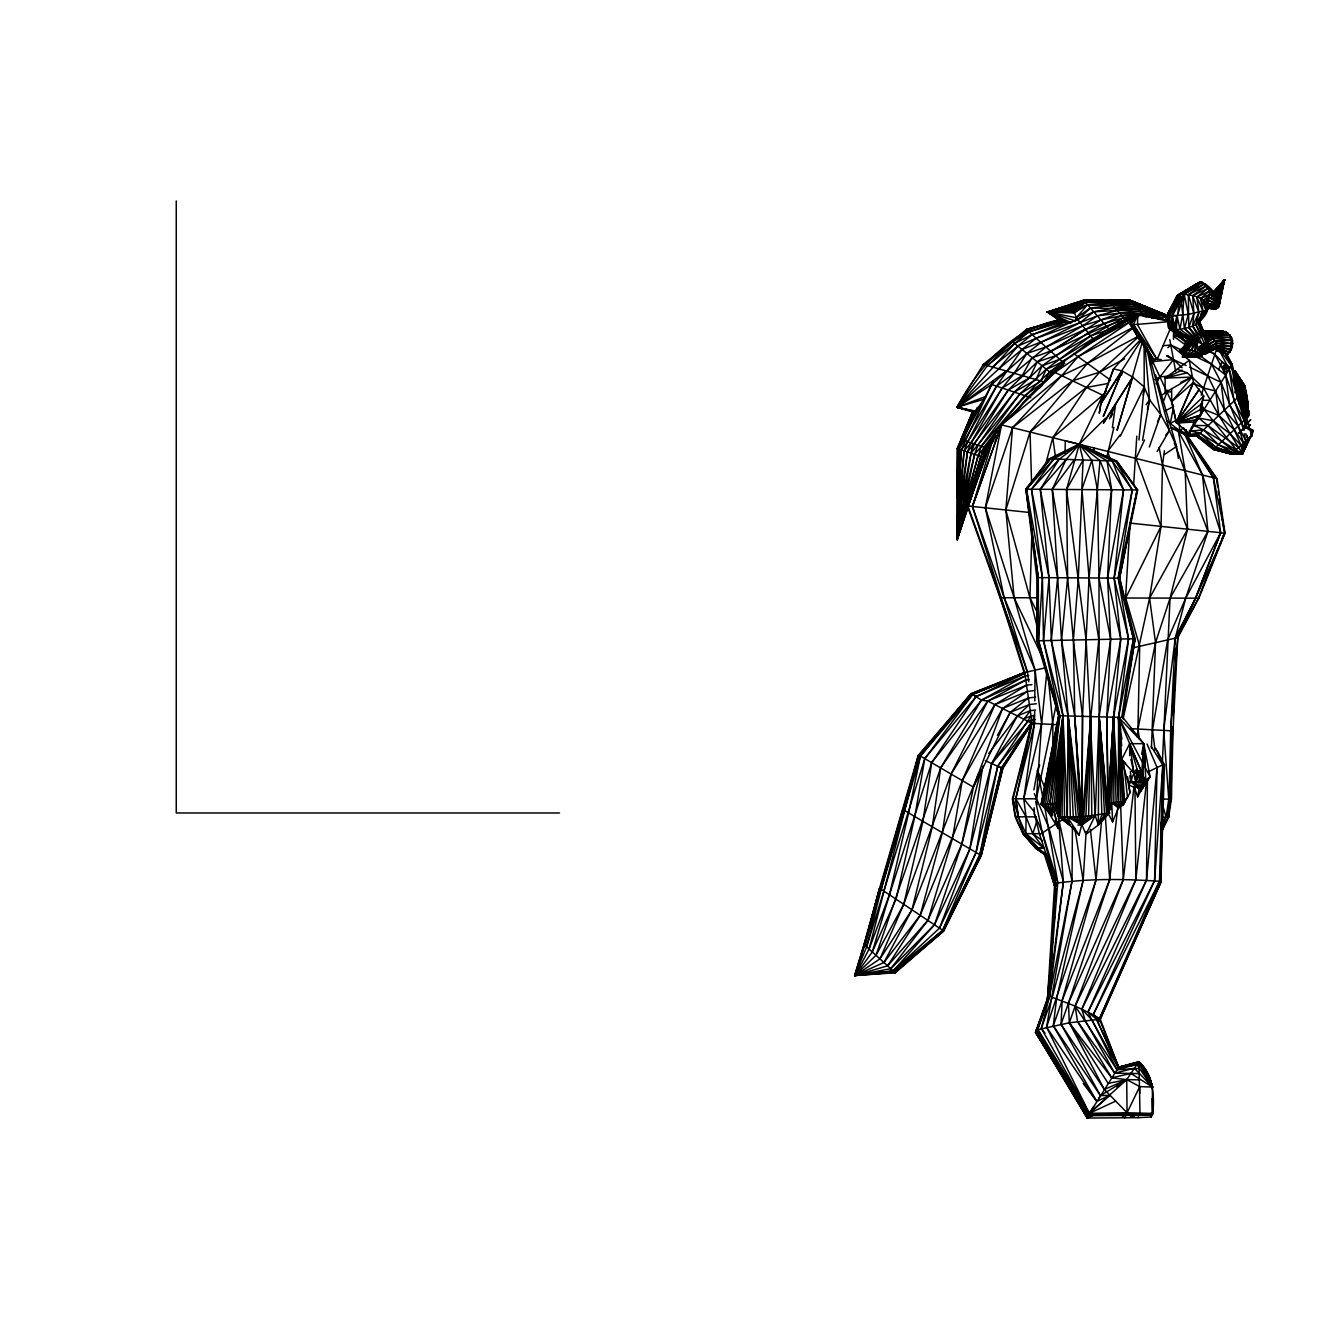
<?xml version="1.0" encoding="UTF-8"?>
<svg xmlns="http://www.w3.org/2000/svg" width="1319" height="1319" viewBox="0 0 1319 1319"><rect width="100%" height="100%" fill="white"/><g stroke="black" fill="none" stroke-linecap="round" stroke-linejoin="round"><path stroke-width="1.5" d="M1052.842 750.61L1052.859 724.461L1048.49 679.615M1105.569 418.107L1079.288 444.239L1050.386 458.864L1026.545 489.217L1038.284 577.607L1038.548 640.77L1058.662 715.706L1041.037 804.425L1052.381 815.719L1041.334 804.409L1058.662 715.706L1036.849 640.803L1036.849 577.607L1025.869 489.201L1049.215 458.814L1079.272 444.256L1100.013 460.578L1097.392 489.695L1099.007 578.002L1099.123 716.811L1108.422 813.955L1112.576 821.902L1118.463 807.937L1118.561 717.338L1128.586 638.874L1118.232 578.118L1132.296 489.926L1115.693 461.122L1079.305 444.256L1065.323 440.777L1065.043 452.978M1173.531 339.395L1173.531 331.333M1239.794 378.273C1247.263 387.44 1247.823 400.251 1247.906 411.643L1244.938 385.939L1234.864 370.721L1234.502 374.794M1234.848 380.68L1234.864 370.721L1244.707 385.808L1247.889 404.257L1247.856 411.643M1247.197 422.014L1246.34 418.337L1244.773 417.694C1248.928 418.024 1250.577 407.406 1246.076 410.555L1243.421 409.022L1243.421 415.139L1246.373 412.88L1244.625 407.307L1243.421 415.139L1244.922 418.947C1251.5 417.332 1249.884 407.159 1243.405 407.159L1244.625 416.408L1247.477 414.215L1247.955 410.638L1246.735 408.527L1243.421 410.473L1247.197 422.36M1094.226 452.071L1094.242 447.965L1093.467 451.774M1052.496 813.131L1049.858 803.766L1059.784 715.739L1043.494 640.671L1042.439 577.64L1026.545 489.217L1053.799 458.979L1079.272 444.256L1106.987 460.826L1111.637 489.778L1107.564 578.052L1110.664 639.253L1099.123 716.811L1098.298 825.034L1085.982 834.366L1078.53 816.873L1068.126 715.97L1061.531 640.292L1052.249 489.382L1066.197 459.408L1079.272 444.256L1102.733 395.222L1106.41 390.968M1161.462 832.289L1168.634 817.186L1170.678 730.775L1175.245 638.116L1185.732 598.15L1207.94 531.359L1202.516 475.005L1185.072 434.759L1167.266 421.239M1168.057 811.284L1168.057 817.302L1170.81 799.265L1170.596 781.128M1072.429 826.073L1072.034 881.059L1046.544 1027.122L1089.329 1113.318L1088.274 1115.676L1138.924 1115.33L1152.311 1114.637L1152.839 1113.45C1154.504 1095.298 1153.268 1074.738 1138.94 1061.597L1118.644 1067.203L1088.802 1114.506L1036.602 1029.974L1048.572 995.927L1063.361 881.768L1058.53 817.681M1170.81 799.265L1171.354 777.155M1049.215 458.814L1116.797 461.155L1137.126 489.959L1119.6 578.134L1135.098 638.726L1121.744 717.421L1133.466 638.759L1119.6 578.134L1137.703 489.959L1116.83 461.172L1079.305 444.256L1059.19 459.16L1040.246 489.3L1049.05 577.673L1051.325 640.506L1062.999 715.838L1062.075 816.873L1079.123 835.092L1083.723 816.675L1090.829 716.58L1098.826 639.501L1089.049 577.936L1081.959 489.58L1078.332 577.87L1073.386 640.028L1074.771 716.151L1080.376 816.873L1081.926 825.034L1077.837 825.034M1053.799 458.979L1031.458 489.25L1049.05 577.673L1043.494 640.671L1062.999 715.838L1052.15 803.601L1058.662 816.873L1069.693 825.034L1067.302 816.873L1068.126 715.97L1051.325 640.506L1057.64 577.738L1040.246 489.3L1066.197 459.408M1147.448 778.375L1146.508 880.169L1087.977 1012.102L1116.962 1069.693L1139.385 1068.406L1152.575 1087.103L1152.048 1088.29M1161.066 866.451L1160.918 882.015L1099.205 1021.549L1160.918 882.015L1164.479 764.74L1157.455 751.236M1161.38 831.91L1161.462 821.753M1046.016 854.267L1038.02 848.101L1025.918 833.641L1026.034 816.824L1023.758 798.786L1034.525 723.488L1034.657 711.188M1034.772 700.933L1035.085 670.167L1014.13 597.738L985.342 507.815L1001.5 424.916L1054.969 372.403L1065.538 360.103M1160.044 872.881L1160.143 866.797M1155.708 748.219L1162.83 764.954L1160.918 882.048L1098.991 1019.818L1100.244 1019.191L1118.644 1067.203L1136.253 1063.295M1171.668 388.495L1171.668 401.734L1176.334 422.608L1200.62 415.089L1200.471 406.664L1203.884 409.203L1197.8 419.36L1193.975 422.031L1176.828 423.036L1200.62 415.089L1203.653 408.939L1197.8 419.36L1176.828 423.036M1112.576 821.902L1111.752 802.776L1113.483 717.19L1120.804 639.039L1114.11 578.101L1123.574 489.86L1112.346 461.007L1079.305 444.256L1066.51 489.481L1067.632 577.804L1073.386 640.028L1082.52 716.365L1081.926 825.034L1067.302 816.873L1062.999 715.838L1049.858 803.766M1050.386 458.864L1025.869 489.201L1038.284 577.607L1036.849 640.803L1135.098 638.726L1122.815 717.454L1143.804 743.669L1142.963 782.118L1140.836 790.955L1137.621 796.841L1134.521 787.69L1128.817 784.739L1121.628 759.579L1129.674 743.669L1143.804 743.669L1150.069 776.71L1140.836 790.955L1139.632 790.328M1147.052 744.031L1157.043 767.51L1154.587 880.68L1093.204 1014.773L1096.435 1019.01L1118.644 1067.219L1138.528 1062.092C1145.865 1067.533 1150.349 1076.996 1151.965 1085.966L1150.91 1080.789L1151.767 1086.411M1171.931 753.116L1172.657 726.967M1137.275 737.024L1137.951 729.028L1155.526 642.65L1170.052 598.117L1187.578 529.199L1185.154 470.652L1178.395 431.544L1183.704 427.966L1187.314 435.864L1217.041 478.665L1224.972 533.173L1177.785 637.522L1173.02 730.907L1171.387 799.149L1168.634 817.186L1161.462 828.926L1161.363 835.026M1109.938 812.933L1081.926 816.873L1058.662 816.873L1056.09 803.304L1062.999 715.838L1060.229 816.873L1069.693 825.034L1064.499 816.873L1062.999 715.838L1054.277 803.436L1058.662 816.873L1058.25 828.447L1047.451 810.641M1098.991 1019.818L1159.483 881.306L1162.83 764.954L1151.256 746.554M1032.019 528.985L1029.925 597.771L1037.377 627.613M1160.044 878.223L1160.423 865.858M957.446 498.038L959.078 449.185L977.28 407.406M1136.797 436.177L1133.631 484.683M1231.254 342.792L1231.451 337.466L1225.73 331.696L1201.527 331.267M1059.767 812.982L1058.662 816.873L1057.492 803.189L1062.999 715.838L1059.058 816.873L1069.693 825.034M1085.999 834.35L1095.215 815.406L1099.123 716.811L1107.976 814.004L1098.298 825.034L1095.215 815.406L1086.114 639.764L1066.51 489.481L1083.113 460.001L1079.288 444.256L1091.868 460.298L1097.392 489.695L1089.049 577.936L1086.114 639.764L1082.52 716.365L1081.926 816.873L1074.771 716.151L1061.531 640.292L1067.632 577.804L1052.249 489.382L1074.358 459.688M1162.451 760.717L1170.052 598.117L1207.94 531.359L1174.273 443.003M1234.485 380.433L1234.864 370.721L1244.724 386.385L1248.054 404.257L1246.488 395.09L1237.618 399.36L1239.646 404.966L1239.019 398.8L1235.788 390.886L1234.864 370.721L1244.114 387.11L1247.642 411.66M1058.662 816.873L1062.999 715.838L1058.366 803.123L1058.662 816.873L1058.662 812.949M1083.113 460.001L1081.794 489.58L1091.868 460.298M1058.86 799.05L1059.371 788.894M1060.575 764.542L1060.888 758.458M1061.482 746.274L1062.999 715.838M1173.283 714.799L1174.009 700.57M1174.52 690.464L1175.361 674.174M1175.872 664.084L1176.696 647.794M1082.602 812.784L1082.388 816.824L1090.829 716.58L1091.786 815.785L1081.926 825.034L1070.319 816.873L1068.126 715.97L1080.376 816.873M1108.521 803.024L1113.483 717.19L1128.586 638.874L1114.11 578.101L1132.296 489.926L1112.346 461.007M1125.189 604.069L1130.07 523.099L1224.972 533.173L1213.398 477.742L1187.314 435.864L1179.565 430.175L1171.107 427.488M1086.131 831.547L1083.163 880.482L1056.651 998.335L1053.287 1025.72L1096.814 1101.414L1110.021 1095.281L1100.458 1095.627L1098.628 1098.546M1151.421 748.153L1155.526 642.65L1149.574 598.068L1161.017 526.38L1162.484 464.997L1164.413 450.785M1151.784 1115.825L1151.256 1116.995L1137.885 1117.688L1087.219 1118.034L1035.547 1032.332L1047.517 998.285L1054.524 885.676L1048.918 864.176M1035.646 801.474L1042.323 832.503L1055.596 883.301L1049.248 996.834L1036.454 1032.612L1087.219 1118.034L1092.824 1115.528M1108.257 802.133L1108.422 813.955L1098.298 825.034L1101.843 814.68L1099.123 716.811L1106.674 814.153L1098.298 825.034L1104.91 813.823L1106.674 814.153M1108.768 794.054L1113.483 717.19L1118.463 802.282M1108.009 803.057L1113.483 717.19L1116.171 802.463L1118.463 807.937L1123.161 805.134L1130.02 792.686L1127.597 776.809M1132.345 647.959L1177.785 637.605L1198.872 598.183L1224.972 533.173M958.072 498.252L961.271 449.911L993.273 381.043M1193.481 340.665L1171.997 329.865C1180.192 329.75 1188.419 328.101 1195.921 324.754C1201.263 320.27 1210.314 312.323 1206.918 304.887C1211.221 297.336 1210.644 283.387 1199.713 282.068L1180.39 293.774L1171.997 315.818L1171.997 329.865L1189.919 340.269L1195.327 340.351M1234.172 380.795L1234.864 370.721C1240.932 383.911 1246.603 396.838 1247.345 411.693M1164.479 764.74L1162.83 764.954L1154.587 880.68L1087.977 1012.102L1096.435 1019.01L1118.298 1067.665L1139.237 1064.499L1152.575 1087.103L1139.731 1086.609L1126.723 1079.618L1111.719 1077.837L1069.313 1022.786L1068.439 1003.132L1109.691 879.773L1117.556 809.141M1199.713 282.068L1184.165 294.005L1182.599 315.142L1179.961 329.272L1197.388 341.555L1191.321 350.195L1186.061 354.399M1047.467 998.434L1048.193 999.192L1054.475 906.747M1054.936 900.646L1055.876 888.429M1050.567 969.498L1048.556 995.944L1075.084 1006.051M1051.045 963.398L1051.968 951.18M1052.595 943.052L1053.205 934.907M1054.293 920.662L1054.606 916.59M1177.785 637.522L1170.678 730.775L1171.387 799.149L1162.847 799.133M958.204 527.419L957.248 539.57L969.185 504.056M1175.954 653.927L1176.433 647.761M1115.693 461.122L1137.126 489.959L1118.232 578.118L1133.466 638.759L1118.561 717.338L1143.804 743.669L1140.473 790.625M1049.363 984.023L1047.517 998.285L1049.314 976.011M1049.809 969.943L1050.633 959.82M1051.457 949.696L1051.935 943.613M1044.632 806.189L1057.756 882.526L1048.572 995.927L1049.297 989.877M1245.581 409.912L1245.763 407.785L1243.421 410.473L1247.56 417.381L1246.076 417.167L1246.735 415.188L1244.955 414.727M1189.919 340.269L1182.599 349.288L1182.599 357.169L1197.339 352.058L1197.322 339.692L1188.782 327.392L1188.353 294.665L1204.527 283.733C1213.76 288.07 1231.682 314.928 1206.605 307.805M1213.562 448.839L1196.646 436.012L1213.051 449.4L1230.759 453.983L1242.465 453.884L1243.52 443.069L1238.211 426.004L1221.081 382.395L1211.584 364.192L1199.977 355.635M1250.61 436.573L1242.482 453.884L1243.52 443.069L1234.271 429.747L1207.709 375.717L1170.794 344.968L1169.805 339.593M1101.678 819.907L1096.023 880.037L1062.141 1000.478L1053.287 1025.72L1100.458 1095.627L1126.723 1079.618L1138.94 1061.614L1141.924 1064.829L1152.575 1087.103L1130.845 1073.419L1114.72 1073.155L1077.524 1021.45L1075.166 1006.084L1123.277 879.707L1133.961 786.965M1188.37 357.136L1182.599 357.169L1188.122 349.584L1191.964 340.566L1182.599 349.288L1191.321 350.195L1193.415 343.55L1197.388 341.555L1175.707 329.75L1180.39 293.774C1190.134 295.093 1206.275 296.017 1208.039 308.184L1205.83 301.985L1203.67 300.303L1209.655 294.434L1218.888 299.875L1224.527 279.826L1212.112 293.527M1162.83 764.954L1157.043 767.51L1146.508 880.169L1081.827 1009.134L1085.108 1020.329L1114.72 1073.155L1134.34 1068.209L1152.575 1087.103L1149.162 1076.403L1151.569 1086.312M1138.956 439.952L1144.232 386.962L1144.101 343.863M1046.692 673.448L1041.614 723.867L1036.388 798.819L1036.998 804.837M959.078 498.598L964.123 450.884L967.717 441.799L996.537 386.154L1021.978 349.469L1036.206 338.258L1093.731 311.812L1114.984 307.756L1135.774 306.684L1168.766 316.412M1152.146 1098.414L1152.311 1114.637L1138.924 1115.33L1139.979 1112.956L1138.94 1061.597L1143.573 1068.621M1048.424 997.164L1049.363 989.003M1049.825 984.914L1050.534 978.797M1143.293 394.975L1144.232 386.962L1132.708 377.152L1122.238 370.985L1113.566 368.858L1100.903 403.383L1099.304 413.061L1100.903 403.383L1142.007 339.016M1047.5 998.302L1050.452 974.032M1050.039 983.809L1050.518 979.77M1217.041 478.665L1213.365 477.709L1220.685 532.711L1195.558 598.183L1175.245 638.116L1163.688 730.413L1168.749 799.149L1166.078 817.17L1160.951 828.348M1211.749 293.989L1224.527 279.826L1219.185 305.48L1207.149 303.172L1205.78 305.926M1112.379 427.719L1115.594 403.993L1109.444 418.914M1142.32 787.756L1150.069 776.71L1118.561 717.338L1123.821 801.903L1118.463 807.937L1111.752 802.776L1108.422 813.955L1109.922 802.908L1113.483 717.19L1113.896 802.628L1118.463 807.937L1127.498 797.253L1123.788 764.064M1225.648 355.438L1229.885 352.288L1230.446 348.331M1241.822 408.742C1245.169 395.123 1234.864 384.076 1234.864 370.721C1237.799 384.423 1246.34 395.568 1246.521 409.929M960.38 499.027L967.454 451.988L970.965 442.887L1002.176 388.05L1014.163 373.293L1026.841 353.426L1040.922 342.478L1080.146 322.611L1097.326 315.884L1117.325 310.41L1137.835 308.959L1165.122 314.697L1168.716 316.511M1198.691 357.037L1186.243 357.169L1179.747 351.035L1187.1 343.55L1170.415 329.272L1172.492 315.62L1184.231 293.774L1201.856 282.068L1210.858 291.664M982.82 766.108L969.877 848.859L939.507 928.131L893.276 970.899L855.322 975.384L864.539 944.981L895.304 972.762L943.728 930.983L981.221 855.487L1002.786 768.515L1032.068 723.356L1024.731 672.509L972.416 506.463L993.471 437.71M1121.612 375.008L1122.238 370.985L1100.788 403.729L1113.566 368.858L1139.913 340.187M993.949 440.711L987.37 448.411L957.215 539.586L972.697 443.464M1106.723 457.347L1113.928 427.455M1056.305 704.231L1036.388 798.819L1013.041 798.77C1013.75 821.424 1026.149 843.369 1045.885 854.761M1142.584 440.249L1149.541 399.723L1144.941 345.66M1036.421 703.736L1029.43 704.511L1017.345 715.92L991.657 763.553L976.027 852.503L942.673 930.258L894.793 972.284L854.679 975.565L863.896 945.162L854.679 975.565L895.304 972.762M1213.051 449.4L1231.072 453.687L1241.904 454L1249.736 437.15L1251.813 435.962L1252.885 430.423L1249.357 428.774C1244.147 428.081 1254.006 420.382 1248.005 428.18M1110.549 809.553L1111.752 802.776M1033.931 789.834L1037.476 770.395L1039.735 765.086M1035.118 719.564L1031.623 719.96L1031.095 722.861L1001.5 767.938L979.902 854.778L943.167 930.604L894.793 972.284L943.728 930.983L880.086 888.528L918.931 755.21L971.542 693.613L1024.731 672.509L1045.555 667.793M1196.91 357.053L1182.599 357.169L1185.138 349.288L1191.964 340.566M1048.572 997.197L1049.314 993.207M1234.815 392.65L1240.058 378.52M1137.621 796.841L1139.583 786.454L1134.521 787.69M961.897 499.538L970.998 453.192L974.428 444.058L1008.211 390.078L1037.245 361.884L1051.029 351.497L1100.903 319.956L1119.666 313.081L1139.896 311.235L1165.122 314.697L1166.276 320.764M1173.3 408.28L1170.299 423.432L1175.74 420.53M1195.294 357.07L1182.599 357.169L1194.486 351.035L1195.822 344.391M979.737 855.108L997.725 766.24L1031.062 715.92L1034.558 715.525M1034.525 690.579L1027.534 691.354L1002.555 708.484L973.455 787.146L961.831 844.127L934.479 924.767L893.276 970.899L855.322 975.384L881.224 889.105L866.632 946.844L854.679 975.565L855.8 975.351M1184.742 355.454L1182.599 357.169L1199.647 353.162L1200.57 348.661L1199.499 346.501L1197.339 352.058L1201.972 355.289L1198.79 357.037M1137.934 772.011L1135.89 781.887L1140.836 790.955L1146.195 782.233M1141.611 754.237L1143.804 743.669L1145.354 766.355M1056.519 724.659L1032.068 723.356L987.733 701.048L981.418 700.142L971.542 693.613L920.431 756.067L908.626 812.9L889.468 894.727L872.288 951.922L855.454 975.368M1041.334 804.409L1059.784 715.739L1038.548 640.77L1042.439 577.64L1031.458 489.25L1059.19 459.16M1147.481 409.632L1149.541 399.723L1144.232 386.962L1120.392 436.094M1180.39 293.774L1184.429 328.464L1197.388 341.555L1189.309 339.923L1195.162 344.259L1197.668 348.265L1207.083 341.407L1203.587 334.828L1199.251 321.028L1207.775 309.108L1205.83 301.985L1208.583 300.617L1219.481 303.7L1224.527 279.826L1212.573 293.527M1018.334 816.807L1015.795 798.77L1032.068 723.356L1013.041 798.77L1023.528 833.624L1038.02 848.101L1043.642 848.101L1032.81 833.657L1026.034 816.824L1015.811 798.704L1018.334 816.791L1025.918 833.641L1043.642 848.101L1035.497 848.216L1022.967 833.74L1015.102 816.923L1012.464 798.902L1031.507 723.488L1026.924 730.149M1026.314 747.329L1031.507 723.488L1002.209 768.631L980.413 856.015M1136.78 317.863L1137.572 314.285L1169.541 320.468M1207.132 305.398L1218.492 306.997L1224.527 279.826L1213.117 293.181M1238.59 452.994L1241.954 454.016L1250.082 436.836L1241.987 453.934L1234.023 453.077L1241.904 454L1243.932 448.476L1241.954 453.983L1246.521 443.266M1123.26 718.13L1149.574 598.068L1187.578 529.199L1162.484 464.997L1159.088 447.273M1253.05 430.555L1251.055 436.737L1249.884 437.133L1251.797 435.897L1252.836 430.39L1250.857 434.907M983.776 841.802L980.545 855.734L943.992 929.334M983.809 841.72L980.578 855.668L967.454 881.554M981.056 855.833L1001.5 767.938L1032.068 723.356M963.529 500.082L974.56 454.379L977.907 445.228L1014.262 392.106L1042.109 365.825L1088.126 332.701L1104.234 323.765L1121.842 315.554L1141.809 313.345L1165.122 314.697L1149.063 317.302M943.167 930.604L981.188 855.569L1002.786 768.515L985.342 760.75M1015.795 798.77L1034.525 723.488L1033.42 715.525M1208.418 307.047L1217.453 308.168L1218.41 304.392M1219.35 300.617L1224.527 279.826L1213.579 292.95M1031.969 722.499L997.725 766.24L976.027 852.503L939.507 928.131M1132.114 650.679L1135.098 638.726M1191.782 357.086L1186.243 357.169L1186.243 349.288L1192.92 340.269L1185.649 341.555L1173.036 329.75L1184.231 293.774L1180.934 294.005L1177.059 295.703L1167.876 313.493L1168.486 327.392L1185.649 341.555L1186.523 344.259L1186.276 341.209M1035.547 710.067L1030.304 710.644L991.657 763.553L969.877 848.859L934.479 924.767L890.836 968.69L855.371 975.384L883.961 962.458L920.233 915.238L978.665 773.478M906.549 800.913L918.288 755.375L970.899 693.794L1024.154 672.641L993.471 576.436M1171.288 428.114L1187.314 435.864L1197.207 435.897L1213.628 449.284L1231.319 453.868L1250.643 436.721L1242.514 453.884L1245.845 441.008L1244.147 433.72M1231.286 453.851L1242.514 453.884L1245.845 441.008L1238.211 426.004L1224.444 410.127L1221.081 382.395L1232.193 364.572L1226.736 354.151M981.221 769.834L961.831 844.127L927.9 920.365L890.836 968.69M865.116 945.327L880.086 888.528L864.456 945.294M871.084 922.294L864.967 943.695L879.443 888.709L918.288 755.375M1031.87 684.643L1026.627 685.221L994.889 704.643L962.276 780.584L912.006 909.747L879.987 958.864L855.322 975.384L869.089 949.037L918.931 755.21L973.455 787.146L1010.222 712.342L1028.474 697.932L1035.464 697.157M1184.33 346.584L1185.649 341.555L1176.548 329.865L1176.548 315.818L1169.574 315.142L1167.876 313.493L1178.494 294.665L1196.861 283.733L1201.856 282.068L1182.5 293.115L1196.861 283.733L1177.059 295.703L1169.195 312.422L1169.293 322.215M864.934 943.662L879.427 888.693L863.797 945.476L880.07 888.511M1045.324 465.327L1052.809 437.644L1086.477 387.44L1099.584 372.189L1138.808 336.576M1142.452 341.588L1117.209 430.159M1121.183 374.81L1122.238 370.985L1103.343 416.293L1122.238 370.985M882.741 881.356L902.707 810.014L903.993 810.789M981.221 855.487L903.35 809.833L881.174 889.237L920.53 755.952M965.145 500.626L981.138 446.317L1019.884 394.002L1046.264 369.205L1090.665 335.916L1123.706 317.681L1143.458 315.159L1165.122 314.697L1161.973 315.192M1245.581 414.248L1247.477 414.215L1247.18 416.309L1248.499 416.144L1243.421 410.473L1247.955 410.638L1249.093 411.643L1248.664 413.21M1246.373 411.281L1247.477 409.5L1248.582 411.132L1246.735 408.527L1246.076 410.555L1243.421 410.473L1247.955 413.078L1248.038 415.205L1249.093 414.71L1248.912 412.699M1231.451 337.466L1212.788 338.258L1200.57 348.661L1201.246 354.283L1182.599 357.169L1200.702 356.74L1199.565 355.916L1215.195 348.958L1229.885 352.288L1232.358 346.798L1231.204 344.556L1232.375 340.434L1231.451 337.466L1210.067 335.966L1203.274 332.982M1246.076 413.605L1249.291 413.16L1247.955 410.638L1246.471 412.072L1243.421 412.072M1251.797 435.897L1250.297 430.571L1244.13 426.268M872.172 918.486L873.854 912.633M876.047 904.916L877.712 899.08M878.817 895.222L880.482 889.418L879.443 888.709M1222.301 287.575L1224.527 279.826L1213.233 293.708M1117.078 430.01L1132.708 377.152L1103.409 423.086M889.303 859.939L891.083 853.97M1222.136 287.641L1224.527 279.826L1212.903 294.5L1215.458 295.407L1224.527 279.826L1219.383 301.787L1209.424 297.632L1203.637 300.287L1206.077 310.163L1199.317 322.116L1207.083 341.407L1212.788 338.258L1232.375 340.434L1232.358 346.798L1216.761 345.463L1201.147 352.849L1201.79 356.13L1182.599 357.169L1188.452 357.103M1201.015 404.9L1203.719 396.096L1193.464 382.378L1189.26 360.334L1165.106 378.091L1165.106 392.6L1191.947 377.102L1187.166 372.815L1177.175 369.205M1216.893 351.002L1227.923 354.234L1228.962 350.936M966.662 501.138L983.925 447.24C1009.958 413.457 1036.025 378.042 1072.858 355.339M855.322 975.384L875.997 955.269L903.762 904.257L951.081 774.022L987.733 701.048L1025.852 679.961L1029.348 679.565M866.632 946.844L924.784 758.606L972.697 694.371L1024.731 672.509L972.828 694.305L920.431 756.067M1242.284 409.5L1243.85 404.62L1243.504 396.838L1241.855 389.187L1237.766 386.632M1037.031 820.583L1032.81 833.657L1042.702 840.895M1189.689 367.21L1221.081 382.395L1190.381 431.082L1187.891 434.231L1185.072 434.759L1213.398 477.742L1001.5 424.916L972.433 506.512L1001.5 424.916L1061.746 375.618L1078.052 356.658L1133.07 319.956L1084.68 345.743M1216.777 348.595L1201.18 395.156M1248.598 428.428L1249.621 424.652L1245.449 422.657M1248.417 428.362L1249.621 424.702M1218.641 369.6L1222.07 361.818L1230.347 367.556M967.965 501.583L986.035 447.949L996.307 435.567M1222.07 287.163L1224.527 279.826L1218.723 287.674M1201.197 405.461L1202.615 403.053L1176.334 422.608L1193.464 382.378L1171.767 401.619L1176.334 422.608L1200.422 409.533L1203.719 396.096L1176.334 422.608L1189.441 433.918L1193.975 422.031L1197.603 417.117M1232.028 452.829L1230.759 453.983L1213.595 448.872L1231.072 453.687L1242.465 453.884L1247.84 439.227L1250.643 436.721M969.58 502.127L984.749 457.792L957.215 448.559L972.927 410.868L957.693 448.724L957.215 497.972L969.795 502.193L987.849 448.559L990.47 445.492M968.954 501.912L987.849 448.559L960.974 439.524L973.059 411.627L956.967 407.307L983.331 364.39L1026.429 329.503L1059.223 319.759M1175.526 300.617L1177.059 295.703L1184.281 292.389M1231.468 343.055L1232.375 340.434L1214.898 340.731L1200.57 348.661L1201.246 354.283M1152.839 1113.45L1127.053 1112.758L1104.349 1089.461L1069.313 1022.786L1075.166 1006.084L1135.824 879.839L1146.409 782.414L1130.169 781.689M1149.327 447.026L1160.736 414.578L1146.574 347.491M1204.61 344.078L1195.921 324.754L1198.905 312.422L1196.861 297.039L1209.21 291.235L1218.014 298.094L1224.527 279.826L1213.925 294.665L1208.715 289.257M875.997 955.269L940.661 767.889L981.418 700.142L1025.259 675.922L1028.754 675.526M1243.998 448.328L1241.954 454.016L1250.082 436.836M989.514 445.08L967.371 506.117L1012.415 632.114M1028.771 681.841L1027.386 671.915L967.932 506.001L990.767 443.052M1221.872 287.097L1224.527 279.826L1221.147 284.937M1202.186 282.497L1184.165 294.005L1188.337 314.417L1184.429 328.464L1197.322 339.692L1202.582 336.164L1204.049 333.592L1199.251 321.028L1206.934 309.784M1204.049 333.592L1206.951 334.02L1207.083 341.407L1207.528 340.187L1199.251 321.028M869.089 949.037L889.468 894.727L931.676 762.629L976.076 696.597L1024.879 673.382L972.697 694.371L976.076 696.597L1025.259 675.922M1034.343 793.593L1049.001 828.085L1063.361 881.768L1049.611 996.043L1035.547 1032.315L1062.174 1075.447L1035.547 1032.332L1049.248 996.834L1048.523 996.076L1049.611 996.043L1072.034 881.059L1059.289 821.721L1064.252 818.769M1175.245 638.116L1195.558 598.183L1220.685 532.711L1202.516 475.005L1178.395 431.544M1161.182 359.576L1153.268 358.916L1133.549 324.721L1137.572 314.285L1168.288 321.292M866.649 974.147L854.679 975.565L857.68 967.948M1162.616 403.4L1167.035 392.172L1147.728 350.969M1241.575 453.901L1249.736 437.15M1223.735 366.204L1224.213 370.392A3.182 1.5 72 0 0 1226.901 370.375A3.182 1.5 72 0 0 1224.411 365.792C1220.273 365.396 1225.582 371.447 1223.702 366.336M1193.464 382.378L1176.334 422.608L1199.449 389.138L1176.548 422.162M1241.987 453.934L1250.28 436.737L1242.531 453.851L1249.373 437.859M1147.035 317.055L1137.572 314.285L1130.169 324.26L1133.549 324.721L1157.076 359.576L1170.547 328.217M1222.086 285.498L1224.527 279.826L1221.559 284.953M1135.989 317.961L1137.572 314.285L1137.605 317.78M879.987 958.864L903.762 904.257L922.921 821.275L931.676 762.629L981.418 700.142L1025.852 679.961M1157.488 421.915L1160.736 414.578L1149.541 399.723L1146.178 404.752M1140.622 790.724L1144.744 782.183L1143.441 778.325M1179.747 631.999L1177.224 637.638L1198.295 598.315L1224.395 533.305L1221.856 538.91M1043.444 1039.619L1087.219 1118.034L1087.746 1116.863L1085.603 1113.417L1087.746 1116.863M1137.885 1117.688L1138.412 1116.501M1246.488 428.131L1237.502 397.728L1239.629 395.733L1197.965 435.188L1187.314 435.864L1188.106 434.643L1197.965 435.188L1215.854 447.207L1232.638 452.714L1242.564 453.818L1241.031 445.294L1234.271 429.747L1218.855 415.419L1203.555 388.083L1190.661 375.849M872.288 951.922L896.079 899.129L914.825 816.527L924.784 758.606L976.076 696.597M1137.918 773.412L1141.545 772.176L1129.674 743.669L1133.994 773.28L1128.817 784.739L1130.68 781.705L1129.839 775.687M1074.771 716.151L1081.926 825.034L1085.834 816.445L1090.829 716.58L1088.587 816.148L1081.926 825.034L1073.32 816.873L1068.126 715.97L1076.123 816.873L1081.926 825.034L1095.215 815.406M1144.513 439.985L1136.055 458.402L1161.017 526.38L1125.701 598.002L1139.715 646.261L1137.951 729.028L1139.451 739.036M1200.801 346.27L1202.796 345.298L1192.706 326.123L1193.893 313.493L1192.689 295.703L1208.171 288.251L1216.843 296.577L1224.527 279.826L1221.79 285.267M1123.161 805.134L1124.695 801.837L1118.561 717.338L1145.947 782.216L1140.836 790.955L1133.68 781.821M1196.597 341.209L1195.162 344.259L1189.309 339.923M1161.693 830.723L1167.266 818.984M1250.494 419.871L1247.164 423.481L1250.775 419.541M1248.796 412.567L1243.405 411.858M1186.276 429.763L1187.314 435.864L1190.381 431.082L1200.142 433.143L1218.459 444.734L1242.564 453.818L1218.855 415.419L1215.673 390.985L1203.555 388.083L1192.689 382.955M1126.41 1114.506L1124.678 1118.067L1121.859 1115.132M1100.244 1019.191L1069.313 1022.786L1036.602 1029.958L1089.329 1113.318L1127.053 1112.758L1139.731 1086.609L1139.781 1093.451M1243.421 410.473L1248.12 411.858L1248.582 413.902L1249.077 412.896M1247.246 423.514L1245.499 426.911L1238.706 433.193L1245.581 426.96L1243.784 426.268M979.902 854.778L942.673 930.258L893.276 970.899M942.491 930.785L894.661 972.927M1158.033 884.95L1160.918 882.048L1159.483 881.306L1093.204 1014.773L1099.403 1018.911L1118.644 1067.219L1115 1059.849M964.799 886.797L966.646 883.153M987.403 448.394L982.886 457.182L957.215 539.586L957.248 448.559L974.708 411.479L956.967 407.307C978.368 367.226 1012.003 328.744 1058.728 320.171L1067.961 323.089L1071.407 322.759L1047.451 311.993L1083.493 300.105L1129.839 300.105L1165.056 314.664L1161.198 315.307M855.833 975.351L854.679 975.565L858.323 968.542M883.961 962.458L912.006 909.747L932.319 826.782L940.661 767.889L987.733 701.048L1026.627 685.221M1191.321 350.195L1194.486 351.035L1197.124 346.122M1220.685 532.711L1185.732 598.15L1167.645 639.863L1152.526 729.803L1154.982 750.198M1010.882 416.705L1028.408 396.854L1044.005 381.9L1049.446 371.81L1063.114 364.703M1036.602 1029.974L1088.274 1115.676L1089.148 1114.027L1036.602 1029.958L1037.509 1030.238M1192.92 340.269L1190.975 340.566L1186.243 349.288L1180.159 350.195L1186.243 357.169L1189.936 357.053M1110.763 417.398L1112.675 413.902M1130.795 380.663L1132.708 377.152L1103.723 422.838M1207.083 341.407L1210.067 335.966L1229.951 334.911L1230.446 338.769M997.477 735.31L1010.222 712.342L1029.43 704.511M1244.773 417.694L1245.763 415.947L1244.213 415.04M1155.939 383.78L1159.896 376.904L1173.498 359.576L1170.794 344.968L1163.193 345.726M1157.142 451.444L1169.458 430.522L1148.305 351.464M1138.182 1062.867L1138.907 1061.647L1141.034 1065.538L1138.94 1061.597M1203.67 300.303L1207.775 309.108L1198.18 323.386L1206.077 342.759M1001.467 767.988L997.725 766.24M1247.988 428.098L1250.033 424.833M1069.89 1083.262L1087.219 1118.034L1089.346 1114.654M1093.599 1106.559L1089.329 1113.318L1037.921 1029.315M1090.137 1115.528L1087.219 1118.034L1089.329 1114.687M1231.319 453.868L1214.205 448.757L1197.965 435.188L1188.106 434.643L1190.381 431.082L1203.587 429.895L1242.514 453.884M1148.239 353.591L1131.026 324.54L1137.572 314.285L1137.572 324.787L1157.076 359.576M856.921 972.433L854.679 975.565L887.654 965.805L920.233 915.238L942.393 832.701L951.081 774.022L994.889 704.643L1027.534 691.354M1236.183 449.581L1204.066 409.451L1201.263 404.043M1137.572 314.285L1130.169 324.26L1140.836 341.72M1184.231 293.774L1169.574 315.142L1168.848 328.464L1176.713 333.575M1013.338 749.917L1015.646 746.554M1018.993 741.674L1023.577 735.013M1038.366 387.341L1054.969 372.403L1058.465 367.44M975.631 411.132L986.068 396.343L956.967 407.307L973.142 412.072L975.631 411.132L956.967 407.307L987.469 365.594L1012.58 341.835L1027.072 330.113L1061.762 320.253M1188.122 349.584L1194.091 341.407M1049.314 376.36L1051.457 373.425L1063.147 365.017M1201.23 412.204L1203.653 408.939L1200.768 411.775M1150.366 364.819L1156.681 358.01M1144.579 778.391L1145.947 782.216L1150.069 776.71M1120.144 434.907L1107.68 451.329L1110.103 459.078M988.739 753.512L1017.345 715.92L1030.304 710.644M1247.032 422.047L1246.307 418.205L1213.628 449.284M1200.653 314.301L1203.01 311.3L1206.077 310.163L1200.62 298.622L1209.21 291.235L1218.888 299.875M1204.775 354.267L1215.195 348.958L1216.761 345.463L1214.898 340.731L1210.067 335.966L1205.55 339.164M1165.65 435.286L1169.458 430.522L1160.736 414.578M931.214 742.218L933.77 739.102M935.138 737.42L970.899 693.794L972.004 694.552L968.08 699.169M1171.668 401.734L1191.947 377.102L1165.106 378.091L1182.137 370.128M1012.992 415.436L1028.408 396.854L1042.01 384.868M1205.83 301.985L1209.424 297.632L1219.383 301.787L1209.655 294.434L1200.62 298.622L1203.01 311.3L1205.005 311.3M1201.757 315.719L1204.263 312.702M970.932 410.423L956.967 407.307L998.796 368.875L1017.806 346.073L1032.15 334.647L1065.587 321.852L1047.451 311.993L1083.971 300.65L1071.984 307.146L1047.451 311.993L1058.728 320.171M961.551 706.885L965.475 702.252M1187.347 340.351L1190.975 340.566L1183.539 349.288L1186.243 357.169L1188.386 357.02M1151.355 316.593L1165.023 314.713L1132.18 302.727L1087.532 304.738L1076.304 317.747L1075.529 320.946L1047.451 311.993L1083.971 300.65L1071.572 305.942L1047.451 311.993L1062.57 321.852L1029.034 331.86L1012.58 341.835L984.37 364.703M970.998 453.192L1019.884 394.002L1040.938 381.026L1046.264 369.205C1078.629 357.597 1100.706 324.425 1135.758 318.868M991.657 763.553L1028.16 721.361L1031.623 719.96M1160.802 823.27L1166.078 817.17L1162.451 804.541M984.073 399.162L956.967 407.307L1014.591 343.468L1029.034 331.86L1061.976 320.847L1047.451 311.993L1072.446 308.564L1085.323 302.232L1130.944 301.309L1165.073 314.664L1151.471 316.016M1137.077 316.956L1123.706 317.681L1085.405 329.272L1045.967 346.996L1026.841 353.426L991.69 384.521L957.693 448.724L957.215 539.586L974.56 454.379L1024.698 395.618L1044.005 381.9L1051.457 373.425L1056.255 370.54M998.747 430.456L977.874 455.5L957.215 539.586L959.078 449.185L996.537 386.154L1014.163 373.293L1045.967 346.996L1082.685 325.826L1097.326 315.884L1119.666 313.081L1141.809 313.345M995.515 437.281L986.035 447.949L980.709 456.456L957.215 539.586L961.271 449.911L967.717 441.799L1002.176 388.05L1022.241 375.635L1032.052 357.663C1067.862 346.699 1099.568 323.65 1136.879 317.648M887.654 965.805L927.9 920.365L952.466 838.62L962.276 780.584L1002.555 708.484L1028.474 697.932M1188.155 342.742L1189.342 341.407L1180.159 350.195M1039.834 387.819L1042.422 385.016M1081.316 303.386L1083.938 300.65L1130.136 300.419L1165.122 314.697L1144.711 316.544M1187.051 356.921L1181.461 349.584L1189.342 341.407M1156.977 887.308L1159.863 884.373L1159.879 883.038L1159.863 884.406L1158.445 883.664M1206.11 339.923L1210.067 335.966M1182.549 348.265L1186.754 344.127M1246.34 418.337L1246.504 422.591M1248.054 404.257L1242.399 404.735L1240.552 398.173L1237.123 392.765L1244.938 385.939L1240.074 379.344M1080.657 302.908L1083.938 300.65L1081.25 303.205L1083.938 300.65L1132.18 302.727M1181.461 349.584L1190.975 340.566M1067.961 323.089L1047.451 311.993L1073.913 313.015L1076.766 310.328M1082.47 304.936L1085.323 302.232L1133.845 304.557L1165.139 314.697L1161.264 314.169M1052.611 371.298L1054.969 372.403L1078.052 356.658L1132.263 327.772M1130.251 320.072L1126.344 320.682L1094.506 340.764L1076.304 317.747L1074.062 311.136L1076.584 308.745L1073.204 310.328M1054.936 372.42L1102.733 395.222L1052.809 437.644L1055.563 457.759M1241.509 406.796L1243.85 404.62L1242.069 397.514L1236.793 388.825L1234.864 370.721M1167.843 347.705L1170.794 344.968L1181.923 350.211M1246.686 422.426L1237.486 397.695L1239.629 395.733M1191.073 442.986L1186.737 435.979L1197.965 435.188M1191.024 428.114L1193.975 425.427L1208.072 425.658L1238.525 447.504M1165.106 392.6L1167.727 390.21M1006.249 371.018L956.967 407.307L961.403 403.334L956.967 407.307L991.69 384.521L1030.716 397.646M1087.219 1118.034L1090.186 1115.396M1204.841 311.696L1207.775 309.108M942.904 931.313L894.298 972.301L902.015 965.541M904.933 962.969L909.566 958.913M1110.021 1095.281L1089.329 1113.318L1041.318 1028.342L1049.611 996.043L1036.866 1031.672L1035.547 1032.315L1053.123 1060.113M894.298 972.301L909.846 958.913M1081.184 303.007L1083.938 300.65M1159.483 881.306C1125.041 878.916 1089.758 878.339 1055.596 883.301L1039.718 834.696L1059.289 821.721M998.796 368.875L1021.978 349.469L1082.685 325.826L1100.903 319.956L1121.842 315.554L1143.458 315.159L1129.806 300.105L1165.056 314.664L1161.248 313.873M992.399 367.012L1017.806 346.073L1036.206 338.258L1080.146 322.611L1093.731 311.812L1117.325 310.41L1139.896 311.235M987.469 365.594L1014.591 343.468L1032.15 334.647L1077.969 319.858L1090.401 308.003L1112.807 305.266L1133.845 304.557M1236.793 388.825L1240.338 390.408L1241.855 389.187M1078.893 307.311L1073.452 311.614L1047.451 311.993L1076.304 317.747L1090.401 308.003L1137.835 308.959M1082.108 304.771L1085.323 302.232L1071.572 305.942M956.967 407.307L961.617 403.696M1132.642 328.349L1087.4 363.401L1030.04 431.989L1005.836 509.975L1014.13 597.738L1042.933 658.23M1190.843 341.044L1192.36 339.923L1187.1 343.55M1116.748 1086.905L1126.723 1079.618L1139.632 1079.849M1118.726 326.139L1126.377 320.682L1108.273 300.105L1130.136 300.419M1071.984 307.146L1085.323 302.232L1073.204 310.855L1047.451 311.993L1053.271 312.669M1135.313 318.357L1125.14 319.313L1109.279 329.519L1090.665 335.916L1055.744 355.701L1037.245 361.884L1029.677 377.778L1008.211 390.078L970.965 442.887L964.123 450.884L957.215 539.586L967.454 451.988L1014.262 392.106L1036.058 379.608L1042.109 365.825L1059.784 359.312L1092.841 338.653L1110.664 331.085L1126.047 320.336L1133.928 319.28M1076.189 353.096L1094.506 340.764M1164.578 454.445L1176.515 446.449L1155.46 374.53M1123.244 322.759L1126.377 320.682M1051.029 351.497L1085.405 329.272M1201.147 352.849L1216.25 343.171L1232.688 343.616L1214.898 340.731L1200.57 348.661L1212.788 338.258L1214.881 340.714L1201.147 350.838L1201.972 355.289L1188.271 356.625M1057.047 312.784L1047.451 311.993L1072.941 310.097L1085.323 302.232M1182.599 292.966L1199.268 282.497M1201.164 345.463L1212.788 338.258L1206.951 334.02L1228.005 332.949L1203.62 332.52L1225.73 331.696L1202.252 331.58M1135.774 306.684L1087.532 304.738L1075.15 312.24L1047.451 311.993M1074.062 311.136L1080.245 307.409L1075.15 312.24L1072.941 310.097L1087.532 304.738M1193.761 420.909L1198.641 418.041L1213.282 420.728L1230.033 433.77L1241.031 445.294M1246.373 412.88L1248.12 411.858M1122.634 323.155L1131.504 318.06L1117.308 325.628M1096.798 338.241L1128.553 319.973M1201.79 356.13L1200.62 354.58L1216.761 345.463L1231.402 349.749L1231.286 346.402M1194.833 285.695L1178.494 294.665L1168.007 314.417L1168.486 327.392L1169.326 326.123L1167.876 313.493L1176.746 297.039L1177.57 298.622M1112.56 328.349L1128.536 319.825M1138.544 336.147L1087.4 363.401L1061.746 375.618L1012.53 427.636L985.342 507.815L1004.171 597.705L1027.386 671.915M1124.612 358.85L1099.584 372.189L1072.495 380.746L1012.53 427.636L1005.836 509.975L1029.925 597.771L1037.328 612.445M1154.735 379.658L1159.896 376.904L1169.063 375.997M1161.742 394.991L1167.035 392.172L1171.107 391.759M1165.073 410.967L1173.679 406.384M1204.676 354.3L1208.105 352.552M1184.165 294.005L1204.527 283.733L1213.925 294.665M1199.565 355.916L1216.398 347.441L1231.402 349.749M1147.514 772.274L1157.043 767.51M1180.884 382.279L1191.947 377.102M1115.693 1101.118L1089.329 1113.318L1126.723 1079.618L1127.053 1112.758M1200.62 354.58L1216.398 347.441L1229.885 352.288M854.728 975.549L858.24 973.95M1240.998 405.84L1243.85 404.62L1245.169 408.198M975.73 692.986L1024.171 672.69M1231.204 344.556L1232.655 343.962L1232.375 340.434M1023.462 719.003L1031.062 715.92M994.394 685.534L1022.39 674.256M1206.077 310.163L1188.337 314.417L1171.997 315.818L1175.707 329.75M1158.098 319L1165.501 316.725L1169.195 318.473M1064.812 363.813L1026.396 329.519L1059.355 320.154M1026.396 329.519L1059.404 320.286M1101.843 814.68L1104.91 813.823M1083.971 300.65L1071.012 304.211L1073.913 313.015M1130.828 1064.862L1136.351 1063.378M1165.106 378.091L1187.166 372.815M1107.894 383.499L1086.477 387.44L1030.04 431.989L1031.573 482.49M1220.636 331.696L1223.224 331.267L1202.928 331.498M1188.106 434.643L1200.142 433.143L1215.854 447.207L1231.666 453.571L1214.205 448.757L1197.256 435.929M1151.306 318.143L1165.501 316.725L1168.964 318.736M1169.541 321.638L1133.549 324.721M1152.773 361.637L1173.498 359.576L1186.094 365.511M1200.422 409.533L1203.884 409.203M1236.76 395.436L1240.965 404.851L1242.399 404.735M1041.037 804.425L1058.366 803.123M1124.975 801.82L1107.333 803.106L1107.878 808.531L1106.855 717.025L1110.664 639.253L1099.007 578.002L1111.637 489.778L1100.013 460.578M1039.454 1032.497L1035.547 1032.332M1202.879 400.366L1209.869 400.218M1202.219 331.547L1223.29 331.267M1182.599 357.169L1199.565 356.921M1088.802 1114.506L1152.575 1114.044L1152.311 1087.697M1130.548 1116.55L1134.472 1116.534M1125.651 763.652L1121.628 759.579L1133.994 773.28L1138.313 773.28L1129.674 743.669L1129.674 755.688M559.503 812.982L176.251 812.982L176.251 200.933M1000.725 597.705L1038.152 597.787M1125.701 598.002L1198.872 598.183M1015.679 816.807L1036.19 816.857M1162.286 817.17L1168.634 817.186M1023.528 833.624L1040.097 833.674M1025.869 489.201L1137.687 489.959M1036.849 577.607L1119.567 578.134M1099.189 1019.274L1100.211 1019.29L1093.204 1014.773L1075.166 1006.084L1116.962 1069.693L1136.962 1064.351L1139.385 1068.406M1058.662 715.706L1122.799 717.454L1123.392 719.069M1139.517 1073.65L1130.845 1073.419L1111.719 1077.837L1077.524 1021.45M1170.415 329.272L1169.574 315.142L1180.934 294.005L1168.007 314.417L1168.848 328.464L1176.548 329.865L1181.461 332.982M1130.944 301.309L1083.46 300.105L1110.664 331.085M1229.951 334.911L1206.951 334.02L1209.935 339.84M1148.783 1113.896L1152.575 1114.044L1148.865 1113.731M1130.416 728.616L1173.02 730.907M967.932 506.001L1028.705 512.382M1208.155 307.805L1216.167 308.91L1206.753 307.096M1207.94 307.822L1213.909 308.91L1212.309 308.168M1206.984 305.563L1217.453 308.168M1235.788 390.886L1238.739 391.611L1240.965 404.851M1201.955 331.531L1203.901 332.586L1199.68 323.765M1044.005 381.9L983.298 364.39L983.397 365.594M1197.388 341.555L1171.997 329.865L1175.377 330.954M1195.575 337.499L1199.317 338.703L1188.782 327.392L1193.893 313.493L1188.353 294.665L1206.572 285.695L1216.843 296.577M1207.149 303.172L1218.492 306.997M1194.486 351.035L1197.339 352.058M1134.159 303.436L1143.837 306.948M1147.711 308.366L1165.139 314.697L1130.103 300.419M1171.997 329.865L1175.658 331.283M1132.84 302.051L1165.122 314.697M1222.268 450.158L1231.072 453.687M1245.581 426.96L1247.263 427.917M1204.066 409.451L1218.855 415.419M1215.195 348.958L1227.923 354.234M1249.357 428.79L1252.852 430.456L1246.158 427.241M1219.185 305.48L1208.583 300.617L1206.934 303.551L1207.775 308.019M1219.481 303.7L1209.424 297.632L1219.399 302.265M1193.975 425.427L1203.587 429.895L1218.459 444.734L1232.638 452.714M1170.002 317.368L1164.496 314.779L1164.825 316.857M1174.042 335.042L1185.171 340.286M1209.325 351.662L1214.881 354.3L1229.242 369.336L1237.502 397.728M1194.899 356.328L1211.584 364.192L1225.697 375.008L1244.361 430.093M1043.741 852.618L1054.524 885.676L1056.024 886.401L1053.024 870.359M1164.562 314.812L1169.937 317.533M1209.424 297.632L1219.432 302.743M1175.658 371.348L1173.498 359.576L1166.886 355.916L1173.498 359.576L1182.071 367.721M1244.707 385.808L1247.263 404.323M1209.721 350.92L1214.881 354.3L1225.697 375.008L1229.621 405.197L1241.575 422.789L1243.289 430.076M1167.364 355.47L1173.498 359.576M1073.617 353.476L1110.582 380.152M1173.432 336.081L1185.039 344.638M1043.807 853.146L1048.638 856.839M1234.188 451.345L1221.856 441.519L1208.072 425.658L1198.641 418.041M1238.64 384.439L1243.141 388.066M1011.887 341.258L1051.457 373.425M1209.671 291.252L1212.177 293.362M1185.187 356.262L1185.83 356.658M1176.548 329.865L1188.996 340.665M1130.68 781.705L1137.67 788.086M1239.332 382.411L1244.114 387.11L1244.724 396.228M1218.014 298.094L1208.171 288.251L1196.861 297.039L1203.01 311.3M1030.172 840.994L1022.967 833.74L1021.186 828.134M1202.796 345.298L1197.322 339.692L1199.07 342.989M1138.116 788.168L1131.883 781.755L1130.301 771.73M1215.458 295.407L1206.572 285.695L1192.689 295.703L1198.905 312.422L1192.706 326.123L1201.114 337.499M1052.298 815.488L1042.224 804.343L1059.784 715.739L1047.583 803.931L1052.71 815.027M1239.827 380.663L1244.724 386.385L1246.356 404.405M1034.607 812.339L1023.758 798.786L1041.614 723.867L1035.085 670.167L1004.171 597.705L972.416 506.463M1052.315 815.307L1043.626 804.227L1059.784 715.739L1045.456 804.095L1052.546 815.29M1131.834 770.494L1133.994 773.28M1247.197 408.725L1248.038 409.83L1247.576 408.956M1045.011 1033.222L1041.318 1028.342L1052.381 996.818L1083.163 880.482L1074.771 827.986M1083.245 1083.559L1096.814 1101.414L1046.544 1027.122L1096.023 880.037L1090.417 829.354M1219.745 349.881L1231.451 365.775L1236.562 384.456M1186.737 435.979L1216.481 478.781M1067.302 816.873L1079.123 835.092M1131.026 324.54L1153.268 358.916M1069.313 1022.786L1108.191 1083.394L1126.723 1079.618L1104.349 1089.461L1061.053 1024.236L1062.141 1000.478L1109.691 879.773L1105.355 816.329M1056.42 1065.323L1058.613 1068.786M1134.34 329.107L1137.621 334.317M1130.169 324.26L1141.809 343.22M1040.609 1035.481L1088.274 1115.676L1082.8 1104.695M1228.533 359.444L1230.594 362.939M1202.582 336.164L1195.921 324.754L1203.06 311.3L1198.18 323.386L1203.587 334.828M1226.076 354.102L1232.193 364.572L1234.963 376.212M1133.07 327.425L1140.177 339.807M1106.987 460.826L1123.574 489.86L1107.564 578.052L1120.804 639.039L1106.855 717.025L1108.422 813.955M1072.347 1087.169L1088.274 1115.676M1100.458 1095.627L1061.053 1024.236L1068.439 1003.132L1123.277 879.707L1120.655 805.085M1231.221 344.737L1232.358 346.798L1216.25 343.171L1201.147 350.838L1201.972 355.289M1139.072 1062.174L1152.575 1087.103L1147.052 1072.265L1149.838 1081.201M1142.963 1069.132L1152.575 1087.103L1144.645 1068.39L1147.365 1075.71M1227.066 355.998L1230.709 362.956M1225.219 353.871L1231.451 365.775L1237.486 397.695M1219.234 350.178L1229.242 369.336L1234.073 400.96L1244.163 420.332L1245.631 427.884M1244.097 415.419L1245.779 418.782L1242.119 405.032M1240.355 390.391L1243.504 396.838L1245.202 404.504M1167.035 392.172L1172.838 404.603M1174.8 442.755L1176.515 446.449L1178.329 458.402M1199.482 323.567L1203.192 331.877M1169.458 430.522L1176.515 446.449M1045.275 788.713L1037.476 770.378L1043.032 798.226M1034.129 807.723L1034.327 813.724L1042.323 832.503L1057.756 882.526M1104.432 1032.958L1106.773 1038.581M1108.323 1042.34L1118.644 1067.203M1243.405 407.159L1244.213 409.121M1055.101 820.698L1058.201 828.332L1052.15 803.601L1052.958 811.185M1245.763 433.753L1247.84 439.227L1247.114 435.451M1072.941 310.097L1074.095 313.246M1138.841 770.642L1142.963 782.118L1139.352 770.527M1123.013 718.228L1123.194 718.575M1136.632 769.521L1140.754 782.052L1137.225 769.34M1052.875 870.705L1055.876 880.235M1045.802 854.003L1056.024 886.401M1122.815 717.454L1123.096 718.36M1139.237 1064.499L1138.528 1062.092L1118.298 1067.665L1091.555 1019.505L1081.827 1009.134L1135.824 879.839L1134.967 787.13M1048.786 859.873L1055.579 883.318M1044.912 852.47L1054.524 885.676M1012.464 798.885L1013.503 802.496M1140.836 790.955L1135.445 770.016M1245.746 418.37L1246.653 422.212L1245.795 418.568M1231.633 364.753L1233.018 370.573M1034.327 813.708L1039.702 834.713M1052.15 803.601L1058.25 828.447M1130.944 759.315L1135.89 781.887L1133.878 771.945M1177.026 315.62L1179.961 329.272M1128.372 784.69L1130.02 792.686M1048.49 765.119L1049.264 769.158M1033.387 717.569L1034.525 723.488M1120.771 729.292L1118.561 717.338L1120.589 802.133L1118.463 807.937L1122.42 802.001L1118.561 717.338L1121.875 739.151M1216.777 480.808L1217.651 486.859M1218.245 490.899L1218.822 494.938M1219.416 498.961L1220.289 505.029M1220.883 509.052L1221.46 513.107M1222.053 517.13L1224.114 531.277M1143.309 743.042L1144.991 754.732M1251.962 433.572L1252.127 434.874M1121.744 745.779L1118.561 717.338L1119.204 723.208M1186.078 429.78L1186.424 433.852L1179.565 430.175L1179.466 424.388M1143.804 743.669L1145.947 782.216M1099.123 716.811L1104.58 814.384M1172.492 315.62L1173.036 329.75M1094.242 447.965L1094.391 452.071M1199.499 346.501L1199.647 353.162M1151.207 1112.939L1151.256 1116.995M1189.441 430.258L1189.441 433.918M1081.926 802.48L1081.926 825.034M1224.411 365.792A3.182 1.5 72 0 1 1224.213 370.392M1251.286 429.681L1250.049 429.12L1251.286 429.714M1048.589 857.103L1035.497 848.216L1048.572 857.086M1212.128 447.636L1206.209 442.706L1212.095 447.619M1072.825 1092.709L1064.318 1078.909L1072.825 1092.709M1083.476 1109.955L1074.952 1096.155L1083.476 1109.955"/></g></svg>
